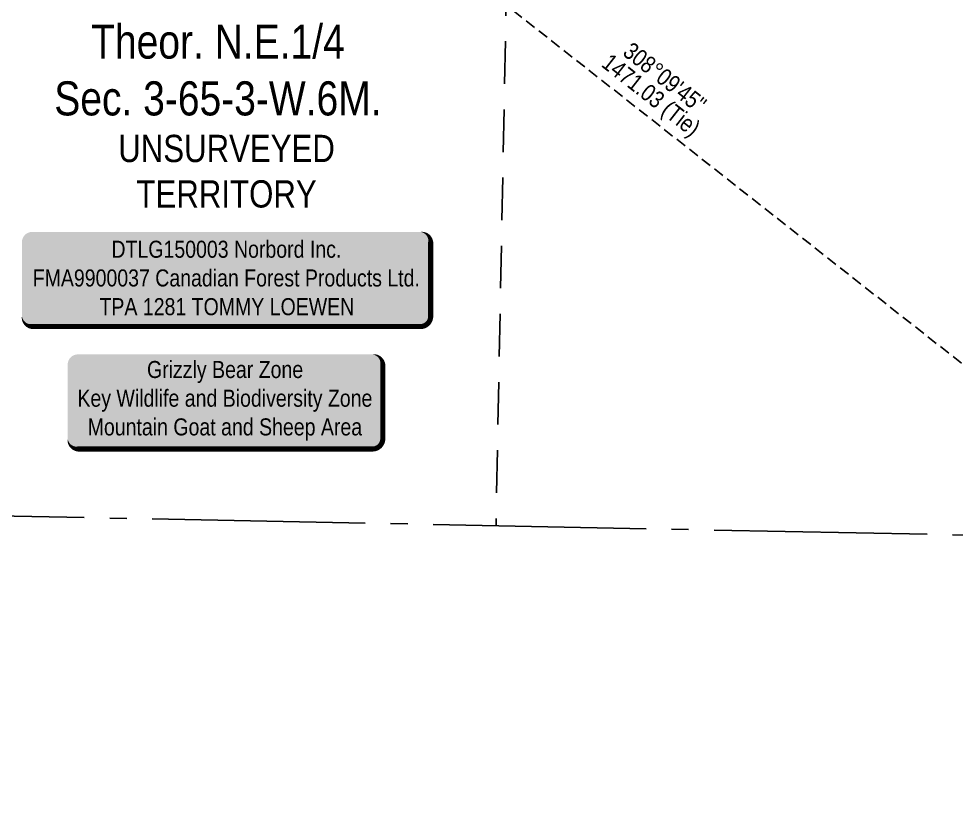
# Model space of a CAD drawing. Extents: x 409289 to 413533, y 6049756 to 6053361.
# Drawn here: x 411913 to 412464, y 6050544 to 6051002 of the extents above; entities that cross this region are included whole.
import ezdxf
from ezdxf.enums import TextEntityAlignment as Align

# ---------------------------------------------------------------- set-up
doc = ezdxf.new("R2010")
doc.units = 0
doc.header["$LTSCALE"] = 5
for name, pattern in [('foc-LSD', [8, 5, -3]), ('foc-QUARTERLINE', [33, 25, -3, 2, -3]), ('foc-TIELINE', [1.875, 1.25, -0.625])]:
    doc.linetypes.add(name, pattern=pattern)
for name, color, linetype in [('AS-WILDLIFE-BLOCK', 131, 'Continuous'), ('C-SYMBOL', 7, 'Continuous'), ('L-BD', 7, 'Continuous'), ('L-QSEC', 8, 'foc-QUARTERLINE'), ('L-SECTION-LSD', 7, 'foc-LSD'), ('L-TIE', 7, 'foc-TIELINE'), ('L-UNS-T', 3, 'Continuous')]:
    doc.layers.add(name, color=color, linetype=linetype)
doc.styles.add('175L', font='ARIALN.TTF', dxfattribs={"height": 20})
doc.styles.add('80', font='ARIALN.TTF', dxfattribs={"height": 10})
doc.styles.add('80L', font='ARIALN.TTF', dxfattribs={"height": 10})

# ---------------------------------------------------------------- blocks, each defined once
blk = doc.blocks.new('*U436')
h = blk.add_hatch(color=255)
edge = h.paths.add_edge_path()
edge.add_line((-114, -28.5), (114, -28.5))
edge.add_arc((114, -22.5), 6, 270, 360)
edge.add_line((120, -22.5), (120, 21))
edge.add_arc((114, 21), 6, 0, 90)
edge.add_line((114, 27), (-114, 27))
edge.add_arc((-114, 21), 6, 90, 180)
edge.add_line((-120, 21), (-120, -22.5))
edge.add_arc((-114, -22.5), 6, 180, 270)
at = {"color": 44, "flags": 128}
blk.add_lwpolyline([(-114, -28.5, 3, 3, 0), (114, -28.5, 3, 3, 0.414214), (120, -22.5, 3, 3, 0), (120, 21, 3, 0, 0.414214), (114, 27, 0, 0, 0), (-114, 27, 0, 0, 0.414214), (-120, 21, 0, 0, 0), (-120, -22.5, 0, 3, 0.414214)], format="xyseb", close=True, dxfattribs=at)
at = {"color": 44, "style": '80'}
blk.add_attdef('ENTER_TEXT_001', (-35.99, -5), '', height=10, dxfattribs=at)
blk = doc.blocks.new('*U491')
h = blk.add_hatch(color=255)
edge = h.paths.add_edge_path()
edge.add_line((-86.5, -28.5), (86.5, -28.5))
edge.add_arc((86.5, -22.5), 6, 270, 360)
edge.add_line((92.5, -22.5), (92.5, 21))
edge.add_arc((86.5, 21), 6, 0, 90)
edge.add_line((86.5, 27), (-86.5, 27))
edge.add_arc((-86.5, 21), 6, 90, 180)
edge.add_line((-92.5, 21), (-92.5, -22.5))
edge.add_arc((-86.5, -22.5), 6, 180, 270)
at = {"color": 131, "flags": 128}
blk.add_lwpolyline([(-86.5, -28.5, 3, 3, 0), (86.5, -28.5, 3, 3, 0.414214), (92.5, -22.5, 3, 3, 0), (92.5, 21, 3, 0, 0.414214), (86.5, 27, 0, 0, 0), (-86.5, 27, 0, 0, 0.414214), (-92.5, 21, 0, 0, 0), (-92.5, -22.5, 0, 3, 0.414214)], format="xyseb", close=True, dxfattribs=at)
at = {"color": 131, "style": '80'}
blk.add_attdef('ENTER_TEXT_001', (-35.99, -5), '', height=10, dxfattribs=at)

msp = doc.modelspace()

# ---------------------------------------------------------------- linework, layer by layer
at = {"layer": 'L-QSEC'}
msp.add_line((411826.759, 6050712.157), (412595.079, 6050696.885), dxfattribs=at)
at = {"layer": 'L-SECTION-LSD', "flags": 128}
msp.add_lwpolyline([(412209.102, 6051509.035), (412193.56, 6050704.866)], dxfattribs=at)
at = {"layer": 'L-TIE'}
msp.add_line((411636.31, 6051452.93), (412792.416, 6050544.386), dxfattribs=at)

# ---------------------------------------------------------------- block references
ref = msp.add_blockref('*U436', (412035.213, 6050850.251))
ref.add_attrib('ENTER_TEXT_001', 'DTLG150003 Norbord Inc.', (411967.775, 6050862.092), dxfattribs={"color": 44, "height": 10, "style": '80'})
ref.add_attrib('ENTER_TEXT_002', 'FMA9900037 Canadian Forest Products Ltd.', (411921.547, 6050845.248), dxfattribs={"color": 44, "height": 10, "style": '80'})
ref.add_attrib('ENTER_TEXT_003', 'TPA 1281 TOMMY LOEWEN', (411960.745, 6050828.404), dxfattribs={"color": 44, "height": 10, "style": '80'})
at = {"layer": 'AS-WILDLIFE-BLOCK'}
ref = msp.add_blockref('*U491', (412034.57, 6050778.394), dxfattribs=at)
ref.add_attrib('ENTER_TEXT_001', 'Grizzly Bear Zone', (411988.659, 6050791.534), dxfattribs={"layer": '0', "color": 131, "height": 10, "style": '80'})
ref.add_attrib('ENTER_TEXT_002', 'Key Wildlife and Biodiversity Zone', (411947.796, 6050774.697), dxfattribs={"layer": '0', "color": 131, "height": 10, "style": '80'})
ref.add_attrib('ENTER_TEXT_003', 'Mountain Goat and Sheep Area', (411953.823, 6050757.853), dxfattribs={"layer": '0', "color": 131, "height": 10, "style": '80'})

# ---------------------------------------------------------------- texts
at = {"layer": 'C-SYMBOL', "color": 3, "insert": (412030.292, 6050998.934), "char_height": 19.99119, "width": 190.41624, "attachment_point": 2, "style": '175L'}
msp.add_mtext('Theor. N.E.1/4 \\PSec. 3-65-3-W.6M.', dxfattribs=at)
at = {"layer": 'L-BD', "style": '80L'}
for s, p in [("308°09'45''", (412292.753, 6050967.82)), ('1471.03 (Tie)', (412283.952, 6050956.621))]:
    msp.add_text(s, height=9.99563, rotation=321.8374, dxfattribs=at).set_placement(p, align=Align.MIDDLE)
at = {"layer": 'L-UNS-T', "color": 3, "insert": (412035.359, 6050912.783), "char_height": 15.99295, "attachment_point": 5, "style": '80L'}
msp.add_mtext_dynamic_manual_height_columns('UNSURVEYED TERRITORY', width=126.35808, gutter_width=47.479, heights=[0], dxfattribs=at)

doc.saveas('drawing.dxf')
